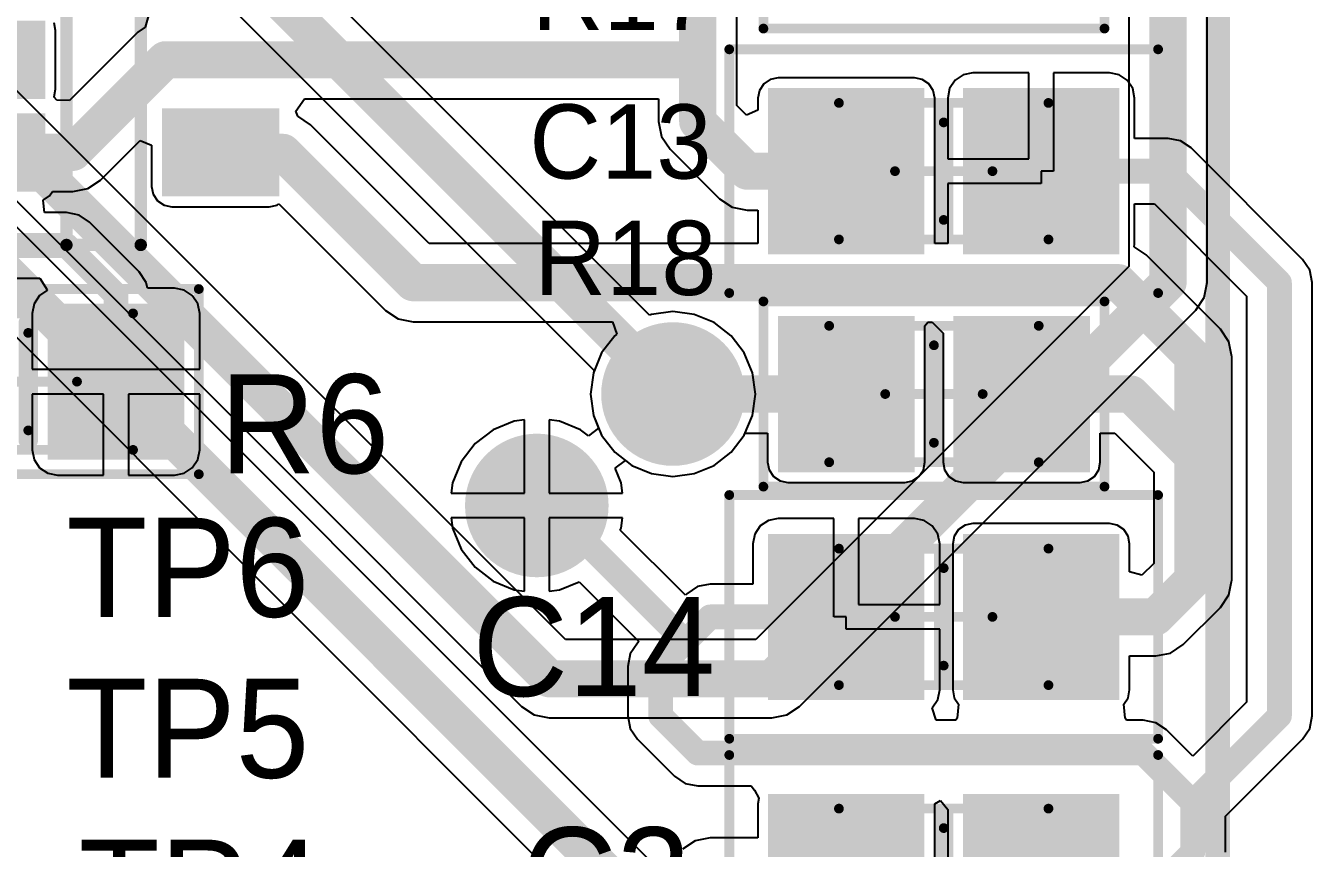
# Model space of a CAD drawing. Header units: millimetres. Extents: x 0.11 to 2.34, y 0.1 to 2.58.
# Drawn here: x 1.369 to 1.888, y 0.947 to 1.279 of the extents above; entities that cross this region are included whole.
import ezdxf

# ---------------------------------------------------------------- set-up
doc = ezdxf.new("R2010")
doc.units = ezdxf.units.MM
doc.header["$MEASUREMENT"] = 0
for name, color, linetype in [('BottomLayer', 5, 'Continuous'), ('BottomSolder', 6, 'Continuous'), ('Mechanical13', 56, 'Continuous'), ('Mechanical15', 56, 'Continuous'), ('MultiLayer', 9, 'Continuous'), ('TopLayer', 1, 'Continuous'), ('TopOverlay', 2, 'Continuous'), ('TopPaste', 8, 'Continuous'), ('TopSolder', 216, 'Continuous'), ('ViaHoleLayer', 16, 'Continuous')]:
    doc.layers.add(name, color=color, linetype=linetype)

# ---------------------------------------------------------------- blocks, each defined once
blk = doc.blocks.new('MIC7221YM5_7')
at = {"layer": 'TopLayer'}
for points in [[(-0.02559, 0.02756), (-0.02559, 0.06693), (-0.04921, 0.02756), (-0.04921, 0.06693)], [(0.01181, 0.02756), (0.01181, 0.06693), (-0.01181, 0.02756), (-0.01181, 0.06693)], [(0.04921, 0.02756), (0.04921, 0.06693), (0.02559, 0.02756), (0.02559, 0.06693)], [(-0.02362, -0.06693), (-0.02362, -0.02756), (-0.05118, -0.06693), (-0.05118, -0.02756)], [(0.05118, -0.06693), (0.05118, -0.02756), (0.02362, -0.06693), (0.02362, -0.02756)]]:
    blk.add_solid(points, dxfattribs=at)
at = {"layer": 'TopOverlay'}
for points, const_width in [([(0.0748, 0.05118, 1), (0.06693, 0.05118, 1)], 0.01), ([(0.06443, 0.05118, 1), (0.06943, 0.05118, 1)], 0.005), ([(0.0723, 0.05118, 1), (0.0773, 0.05118, 1)], 0.005), ([(-0.07605, 0.015, 1), (-0.07355, 0.015, 1)], 0.0025), ([(-0.07605, 0.015, 1), (-0.07355, 0.015, 1)], 0.0025), ([(0.07355, 0.015, 1), (0.07605, 0.015, 1)], 0.0025), ([(0.07355, 0.015, 1), (0.07605, 0.015, 1)], 0.0025), ([(-0.07605, -0.015, 1), (-0.07355, -0.015, 1)], 0.0025), ([(-0.07605, -0.015, 1), (-0.07355, -0.015, 1)], 0.0025), ([(0.07355, -0.015, 1), (0.07605, -0.015, 1)], 0.0025), ([(0.07355, -0.015, 1), (0.07605, -0.015, 1)], 0.0025)]:
    blk.add_lwpolyline(points, format="xyb", close=True, dxfattribs=dict(at, const_width=const_width))
at = {"layer": 'TopOverlay', "const_width": 0.005}
for points in [[(-0.0748, 0.015), (-0.0748, -0.015)], [(-0.0748, 0.015), (0.0748, 0.015)], [(0.0748, 0.015), (0.0748, -0.015)], [(-0.0748, -0.015), (0.0748, -0.015)]]:
    blk.add_lwpolyline(points, dxfattribs=at)
at = {"layer": 'TopPaste'}
for points in [[(-0.02559, 0.02756), (-0.02559, 0.06693), (-0.04921, 0.02756), (-0.04921, 0.06693)], [(0.01181, 0.02756), (0.01181, 0.06693), (-0.01181, 0.02756), (-0.01181, 0.06693)], [(0.04921, 0.02756), (0.04921, 0.06693), (0.02559, 0.02756), (0.02559, 0.06693)], [(-0.02362, -0.06693), (-0.02362, -0.02756), (-0.05118, -0.06693), (-0.05118, -0.02756)], [(0.05118, -0.06693), (0.05118, -0.02756), (0.02362, -0.06693), (0.02362, -0.02756)]]:
    blk.add_solid(points, dxfattribs=at)
at = {"layer": 'TopSolder'}
for points in [[(-0.02159, 0.02356), (-0.02159, 0.07093), (-0.05321, 0.02356), (-0.05321, 0.07093)], [(0.01581, 0.02356), (0.01581, 0.07093), (-0.01581, 0.02356), (-0.01581, 0.07093)], [(0.05321, 0.02356), (0.05321, 0.07093), (0.02159, 0.02356), (0.02159, 0.07093)], [(-0.01962, -0.07093), (-0.01962, -0.02356), (-0.05518, -0.07093), (-0.05518, -0.02356)], [(0.05518, -0.07093), (0.05518, -0.02356), (0.01962, -0.07093), (0.01962, -0.02356)]]:
    blk.add_solid(points, dxfattribs=at)
blk = doc.blocks.new('6_0805_N_16')
at = {"layer": 'Mechanical13', "const_width": 0.00394}
for points in [[(0.04232, 0.02756), (-0.04232, 0.02756)], [(-0.04232, 0.02756), (-0.04232, -0.02756)], [(0.04232, 0.02756), (0.04232, -0.02756)], [(0.04232, -0.02756), (-0.04232, -0.02756)]]:
    blk.add_lwpolyline(points, dxfattribs=at)
at = {"layer": 'Mechanical13', "const_width": 0.00197}
for points in [[(-0.04331, 0.02756, 1), (-0.04134, 0.02756, 1)], [(-0.04331, 0.02756, 1), (-0.04134, 0.02756, 1)], [(0.04134, 0.02756, 1), (0.04331, 0.02756, 1)], [(0.04134, 0.02756, 1), (0.04331, 0.02756, 1)], [(-0.04331, -0.02756, 1), (-0.04134, -0.02756, 1)], [(-0.04331, -0.02756, 1), (-0.04134, -0.02756, 1)], [(0.04134, -0.02756, 1), (0.04331, -0.02756, 1)], [(0.04134, -0.02756, 1), (0.04331, -0.02756, 1)]]:
    blk.add_lwpolyline(points, format="xyb", close=True, dxfattribs=at)
at = {"layer": 'Mechanical15', "const_width": 0.00394}
for points in [[(0.0689, 0.0374), (-0.0689, 0.0374)], [(-0.0689, 0.0374), (-0.0689, -0.0374)], [(0.0689, 0.0374), (0.0689, -0.0374)], [(0, 0.01969), (0, -0.01969)], [(0.01969, 0), (-0.01969, 0)], [(0.0689, -0.0374), (-0.0689, -0.0374)]]:
    blk.add_lwpolyline(points, dxfattribs=at)
at = {"layer": 'Mechanical15', "const_width": 0.00197}
for points in [[(-0.06988, 0.0374, 1), (-0.06791, 0.0374, 1)], [(-0.06988, 0.0374, 1), (-0.06791, 0.0374, 1)], [(0.06791, 0.0374, 1), (0.06988, 0.0374, 1)], [(0.06791, 0.0374, 1), (0.06988, 0.0374, 1)], [(-0.00098, 0.01969, 1), (0.00098, 0.01969, 1)], [(-0.02067, 0, 1), (-0.0187, 0, 1)], [(0.0187, 0, 1), (0.02067, 0, 1)], [(-0.00098, -0.01969, 1), (0.00098, -0.01969, 1)], [(-0.06988, -0.0374, 1), (-0.06791, -0.0374, 1)], [(-0.06988, -0.0374, 1), (-0.06791, -0.0374, 1)], [(0.06791, -0.0374, 1), (0.06988, -0.0374, 1)], [(0.06791, -0.0374, 1), (0.06988, -0.0374, 1)]]:
    blk.add_lwpolyline(points, format="xyb", close=True, dxfattribs=at)
at = {"layer": 'TopLayer'}
for points in [[(-0.01181, -0.02756), (-0.01181, 0.02756), (-0.05906, -0.02756), (-0.05906, 0.02756)], [(0.05906, -0.02756), (0.05906, 0.02756), (0.01181, -0.02756), (0.01181, 0.02756)]]:
    blk.add_solid(points, dxfattribs=at)
at = {"layer": 'TopOverlay', "const_width": 0.00787}
blk.add_lwpolyline([(0, 0.02362), (0, -0.02362)], dxfattribs=at)
at = {"layer": 'TopOverlay', "const_width": 0.00394}
for points in [[(-0.00197, 0.02362, 1), (0.00197, 0.02362, 1)], [(-0.00197, -0.02362, 1), (0.00197, -0.02362, 1)]]:
    blk.add_lwpolyline(points, format="xyb", close=True, dxfattribs=at)
at = {"layer": 'TopPaste'}
for points in [[(-0.01181, -0.02756), (-0.01181, 0.02756), (-0.05906, -0.02756), (-0.05906, 0.02756)], [(0.05906, -0.02756), (0.05906, 0.02756), (0.01181, -0.02756), (0.01181, 0.02756)]]:
    blk.add_solid(points, dxfattribs=at)
at = {"layer": 'TopSolder'}
for points in [[(-0.00781, -0.03156), (-0.00781, 0.03156), (-0.06305, -0.03156), (-0.06305, 0.03156)], [(0.06306, -0.03156), (0.06306, 0.03156), (0.00781, -0.03156), (0.00781, 0.03156)]]:
    blk.add_solid(points, dxfattribs=at)
blk = doc.blocks.new('SCMR22H155PSBB0_17')
at = {"layer": 'TopOverlay', "const_width": 0.01}
blk.add_lwpolyline([(0.6, -0.215), (-0.16, -0.215)], dxfattribs=at)
blk = doc.blocks.new('6_0805_M_21')
at = {"layer": 'Mechanical13', "const_width": 0.00394}
for points in [[(-0.04232, 0.02756), (-0.04232, -0.02756)], [(0.04232, 0.02756), (-0.04232, 0.02756)], [(0.04232, 0.02756), (0.04232, -0.02756)], [(0.04232, -0.02756), (-0.04232, -0.02756)]]:
    blk.add_lwpolyline(points, dxfattribs=at)
at = {"layer": 'Mechanical13', "const_width": 0.00197}
for points in [[(-0.04331, 0.02756, 1), (-0.04134, 0.02756, 1)], [(-0.04331, 0.02756, 1), (-0.04134, 0.02756, 1)], [(0.04134, 0.02756, 1), (0.04331, 0.02756, 1)], [(0.04134, 0.02756, 1), (0.04331, 0.02756, 1)], [(-0.04331, -0.02756, 1), (-0.04134, -0.02756, 1)], [(-0.04331, -0.02756, 1), (-0.04134, -0.02756, 1)], [(0.04134, -0.02756, 1), (0.04331, -0.02756, 1)], [(0.04134, -0.02756, 1), (0.04331, -0.02756, 1)]]:
    blk.add_lwpolyline(points, format="xyb", close=True, dxfattribs=at)
at = {"layer": 'Mechanical15', "const_width": 0.00394}
for points in [[(-0.08661, 0.04921), (-0.08661, -0.04921)], [(0.08661, 0.04921), (-0.08661, 0.04921)], [(0.08661, 0.04921), (0.08661, -0.04921)], [(0, 0.01969), (0, -0.01969)], [(0.01969, 0), (-0.01969, 0)], [(0.08661, -0.04921), (-0.08661, -0.04921)]]:
    blk.add_lwpolyline(points, dxfattribs=at)
at = {"layer": 'Mechanical15', "const_width": 0.00197}
for points in [[(-0.0876, 0.04921, 1), (-0.08563, 0.04921, 1)], [(-0.0876, 0.04921, 1), (-0.08563, 0.04921, 1)], [(0.08563, 0.04921, 1), (0.0876, 0.04921, 1)], [(0.08563, 0.04921, 1), (0.0876, 0.04921, 1)], [(-0.00098, 0.01969, 1), (0.00098, 0.01969, 1)], [(-0.02067, 0, 1), (-0.0187, 0, 1)], [(0.0187, 0, 1), (0.02067, 0, 1)], [(-0.00098, -0.01969, 1), (0.00098, -0.01969, 1)], [(-0.0876, -0.04921, 1), (-0.08563, -0.04921, 1)], [(-0.0876, -0.04921, 1), (-0.08563, -0.04921, 1)], [(0.08563, -0.04921, 1), (0.0876, -0.04921, 1)], [(0.08563, -0.04921, 1), (0.0876, -0.04921, 1)]]:
    blk.add_lwpolyline(points, format="xyb", close=True, dxfattribs=at)
at = {"layer": 'TopLayer'}
for points in [[(-0.01181, -0.02953), (-0.01181, 0.02953), (-0.06693, -0.02953), (-0.06693, 0.02953)], [(0.06693, -0.02953), (0.06693, 0.02953), (0.01181, -0.02953), (0.01181, 0.02953)]]:
    blk.add_solid(points, dxfattribs=at)
at = {"layer": 'TopOverlay', "const_width": 0.00787}
blk.add_lwpolyline([(0, 0.02559), (0, -0.02559)], dxfattribs=at)
at = {"layer": 'TopOverlay', "const_width": 0.00394}
for points in [[(-0.00197, 0.02559, 1), (0.00197, 0.02559, 1)], [(-0.00197, -0.02559, 1), (0.00197, -0.02559, 1)]]:
    blk.add_lwpolyline(points, format="xyb", close=True, dxfattribs=at)
at = {"layer": 'TopPaste'}
for points in [[(-0.01181, -0.02953), (-0.01181, 0.02953), (-0.06693, -0.02953), (-0.06693, 0.02953)], [(0.06693, -0.02953), (0.06693, 0.02953), (0.01181, -0.02953), (0.01181, 0.02953)]]:
    blk.add_solid(points, dxfattribs=at)
at = {"layer": 'TopSolder'}
for points in [[(-0.00781, -0.03353), (-0.00781, 0.03353), (-0.07093, -0.03353), (-0.07093, 0.03353)], [(0.07093, -0.03353), (0.07093, 0.03353), (0.00781, -0.03353), (0.00781, 0.03353)]]:
    blk.add_solid(points, dxfattribs=at)
blk = doc.blocks.new('6_0805_M_22')
at = {"layer": 'Mechanical13', "const_width": 0.00394}
for points in [[(-0.04232, -0.02756), (-0.04232, 0.02756)], [(-0.04232, 0.02756), (0.04232, 0.02756)], [(0.04232, -0.02756), (0.04232, 0.02756)], [(-0.04232, -0.02756), (0.04232, -0.02756)]]:
    blk.add_lwpolyline(points, dxfattribs=at)
at = {"layer": 'Mechanical13', "const_width": 0.00197}
for points in [[(-0.04331, 0.02756, 1), (-0.04134, 0.02756, 1)], [(-0.04331, 0.02756, 1), (-0.04134, 0.02756, 1)], [(0.04134, 0.02756, 1), (0.04331, 0.02756, 1)], [(0.04134, 0.02756, 1), (0.04331, 0.02756, 1)], [(-0.04331, -0.02756, 1), (-0.04134, -0.02756, 1)], [(-0.04331, -0.02756, 1), (-0.04134, -0.02756, 1)], [(0.04134, -0.02756, 1), (0.04331, -0.02756, 1)], [(0.04134, -0.02756, 1), (0.04331, -0.02756, 1)]]:
    blk.add_lwpolyline(points, format="xyb", close=True, dxfattribs=at)
at = {"layer": 'Mechanical15', "const_width": 0.00394}
for points in [[(-0.08661, -0.04921), (-0.08661, 0.04921)], [(-0.08661, 0.04921), (0.08661, 0.04921)], [(0.08661, -0.04921), (0.08661, 0.04921)], [(0, -0.01969), (0, 0.01969)], [(-0.01969, 0), (0.01969, 0)], [(-0.08661, -0.04921), (0.08661, -0.04921)]]:
    blk.add_lwpolyline(points, dxfattribs=at)
at = {"layer": 'Mechanical15', "const_width": 0.00197}
for points in [[(-0.0876, 0.04921, 1), (-0.08563, 0.04921, 1)], [(-0.0876, 0.04921, 1), (-0.08563, 0.04921, 1)], [(0.08563, 0.04921, 1), (0.0876, 0.04921, 1)], [(0.08563, 0.04921, 1), (0.0876, 0.04921, 1)], [(-0.00098, 0.01969, 1), (0.00098, 0.01969, 1)], [(-0.02067, 0, 1), (-0.0187, 0, 1)], [(0.0187, 0, 1), (0.02067, 0, 1)], [(-0.00098, -0.01969, 1), (0.00098, -0.01969, 1)], [(-0.0876, -0.04921, 1), (-0.08563, -0.04921, 1)], [(-0.0876, -0.04921, 1), (-0.08563, -0.04921, 1)], [(0.08563, -0.04921, 1), (0.0876, -0.04921, 1)], [(0.08563, -0.04921, 1), (0.0876, -0.04921, 1)]]:
    blk.add_lwpolyline(points, format="xyb", close=True, dxfattribs=at)
at = {"layer": 'TopLayer'}
for points in [[(-0.01181, -0.02953), (-0.01181, 0.02953), (-0.06693, -0.02953), (-0.06693, 0.02953)], [(0.06693, -0.02953), (0.06693, 0.02953), (0.01181, -0.02953), (0.01181, 0.02953)]]:
    blk.add_solid(points, dxfattribs=at)
at = {"layer": 'TopOverlay', "const_width": 0.00787}
blk.add_lwpolyline([(0, -0.02559), (0, 0.02559)], dxfattribs=at)
at = {"layer": 'TopOverlay', "const_width": 0.00394}
for points in [[(-0.00197, 0.02559, 1), (0.00197, 0.02559, 1)], [(-0.00197, -0.02559, 1), (0.00197, -0.02559, 1)]]:
    blk.add_lwpolyline(points, format="xyb", close=True, dxfattribs=at)
at = {"layer": 'TopPaste'}
for points in [[(-0.01181, -0.02953), (-0.01181, 0.02953), (-0.06693, -0.02953), (-0.06693, 0.02953)], [(0.06693, -0.02953), (0.06693, 0.02953), (0.01181, -0.02953), (0.01181, 0.02953)]]:
    blk.add_solid(points, dxfattribs=at)
at = {"layer": 'TopSolder'}
for points in [[(-0.00781, -0.03353), (-0.00781, 0.03353), (-0.07093, -0.03353), (-0.07093, 0.03353)], [(0.07093, -0.03353), (0.07093, 0.03353), (0.00781, -0.03353), (0.00781, 0.03353)]]:
    blk.add_solid(points, dxfattribs=at)
blk = doc.blocks.new('6_0805_N_34')
at = {"layer": 'Mechanical13', "const_width": 0.00394}
for points in [[(-0.04232, 0.02756), (-0.04232, -0.02756)], [(0.04232, 0.02756), (-0.04232, 0.02756)], [(0.04232, 0.02756), (0.04232, -0.02756)], [(0.04232, -0.02756), (-0.04232, -0.02756)]]:
    blk.add_lwpolyline(points, dxfattribs=at)
at = {"layer": 'Mechanical13', "const_width": 0.00197}
for points in [[(-0.04331, 0.02756, 1), (-0.04134, 0.02756, 1)], [(-0.04331, 0.02756, 1), (-0.04134, 0.02756, 1)], [(0.04134, 0.02756, 1), (0.04331, 0.02756, 1)], [(0.04134, 0.02756, 1), (0.04331, 0.02756, 1)], [(-0.04331, -0.02756, 1), (-0.04134, -0.02756, 1)], [(-0.04331, -0.02756, 1), (-0.04134, -0.02756, 1)], [(0.04134, -0.02756, 1), (0.04331, -0.02756, 1)], [(0.04134, -0.02756, 1), (0.04331, -0.02756, 1)]]:
    blk.add_lwpolyline(points, format="xyb", close=True, dxfattribs=at)
at = {"layer": 'Mechanical15', "const_width": 0.00394}
for points in [[(-0.0689, 0.0374), (-0.0689, -0.0374)], [(0.0689, 0.0374), (-0.0689, 0.0374)], [(0.0689, 0.0374), (0.0689, -0.0374)], [(0, 0.01969), (0, -0.01969)], [(0.01969, 0), (-0.01969, 0)], [(0.0689, -0.0374), (-0.0689, -0.0374)]]:
    blk.add_lwpolyline(points, dxfattribs=at)
at = {"layer": 'Mechanical15', "const_width": 0.00197}
for points in [[(-0.06988, 0.0374, 1), (-0.06791, 0.0374, 1)], [(-0.06988, 0.0374, 1), (-0.06791, 0.0374, 1)], [(0.06791, 0.0374, 1), (0.06988, 0.0374, 1)], [(0.06791, 0.0374, 1), (0.06988, 0.0374, 1)], [(-0.00098, 0.01969, 1), (0.00098, 0.01969, 1)], [(-0.02067, 0, 1), (-0.0187, 0, 1)], [(0.0187, 0, 1), (0.02067, 0, 1)], [(-0.00098, -0.01969, 1), (0.00098, -0.01969, 1)], [(-0.06988, -0.0374, 1), (-0.06791, -0.0374, 1)], [(-0.06988, -0.0374, 1), (-0.06791, -0.0374, 1)], [(0.06791, -0.0374, 1), (0.06988, -0.0374, 1)], [(0.06791, -0.0374, 1), (0.06988, -0.0374, 1)]]:
    blk.add_lwpolyline(points, format="xyb", close=True, dxfattribs=at)
at = {"layer": 'TopLayer'}
for points in [[(-0.01181, -0.02756), (-0.01181, 0.02756), (-0.05906, -0.02756), (-0.05906, 0.02756)], [(0.05906, -0.02756), (0.05906, 0.02756), (0.01181, -0.02756), (0.01181, 0.02756)]]:
    blk.add_solid(points, dxfattribs=at)
at = {"layer": 'TopOverlay', "const_width": 0.00787}
blk.add_lwpolyline([(0, 0.02362), (0, -0.02362)], dxfattribs=at)
at = {"layer": 'TopOverlay', "const_width": 0.00394}
for points in [[(-0.00197, 0.02362, 1), (0.00197, 0.02362, 1)], [(-0.00197, -0.02362, 1), (0.00197, -0.02362, 1)]]:
    blk.add_lwpolyline(points, format="xyb", close=True, dxfattribs=at)
at = {"layer": 'TopPaste'}
for points in [[(-0.01181, -0.02756), (-0.01181, 0.02756), (-0.05906, -0.02756), (-0.05906, 0.02756)], [(0.05906, -0.02756), (0.05906, 0.02756), (0.01181, -0.02756), (0.01181, 0.02756)]]:
    blk.add_solid(points, dxfattribs=at)
at = {"layer": 'TopSolder'}
for points in [[(-0.00781, -0.03156), (-0.00781, 0.03156), (-0.06305, -0.03156), (-0.06305, 0.03156)], [(0.06306, -0.03156), (0.06306, 0.03156), (0.00781, -0.03156), (0.00781, 0.03156)]]:
    blk.add_solid(points, dxfattribs=at)
blk = doc.blocks.new('6_0805_N_35')
at = {"layer": 'Mechanical13', "const_width": 0.00394}
for points in [[(-0.04232, -0.02756), (-0.04232, 0.02756)], [(-0.04232, 0.02756), (0.04232, 0.02756)], [(0.04232, -0.02756), (0.04232, 0.02756)], [(-0.04232, -0.02756), (0.04232, -0.02756)]]:
    blk.add_lwpolyline(points, dxfattribs=at)
at = {"layer": 'Mechanical13', "const_width": 0.00197}
for points in [[(-0.04331, 0.02756, 1), (-0.04134, 0.02756, 1)], [(-0.04331, 0.02756, 1), (-0.04134, 0.02756, 1)], [(0.04134, 0.02756, 1), (0.04331, 0.02756, 1)], [(0.04134, 0.02756, 1), (0.04331, 0.02756, 1)], [(-0.04331, -0.02756, 1), (-0.04134, -0.02756, 1)], [(-0.04331, -0.02756, 1), (-0.04134, -0.02756, 1)], [(0.04134, -0.02756, 1), (0.04331, -0.02756, 1)], [(0.04134, -0.02756, 1), (0.04331, -0.02756, 1)]]:
    blk.add_lwpolyline(points, format="xyb", close=True, dxfattribs=at)
at = {"layer": 'Mechanical15', "const_width": 0.00394}
for points in [[(-0.0689, -0.0374), (-0.0689, 0.0374)], [(-0.0689, 0.0374), (0.0689, 0.0374)], [(0.0689, -0.0374), (0.0689, 0.0374)], [(0, -0.01969), (0, 0.01969)], [(-0.01969, 0), (0.01969, 0)], [(-0.0689, -0.0374), (0.0689, -0.0374)]]:
    blk.add_lwpolyline(points, dxfattribs=at)
at = {"layer": 'Mechanical15', "const_width": 0.00197}
for points in [[(-0.06988, 0.0374, 1), (-0.06791, 0.0374, 1)], [(-0.06988, 0.0374, 1), (-0.06791, 0.0374, 1)], [(0.06791, 0.0374, 1), (0.06988, 0.0374, 1)], [(0.06791, 0.0374, 1), (0.06988, 0.0374, 1)], [(-0.00098, 0.01969, 1), (0.00098, 0.01969, 1)], [(-0.02067, 0, 1), (-0.0187, 0, 1)], [(0.0187, 0, 1), (0.02067, 0, 1)], [(-0.00098, -0.01969, 1), (0.00098, -0.01969, 1)], [(-0.06988, -0.0374, 1), (-0.06791, -0.0374, 1)], [(-0.06988, -0.0374, 1), (-0.06791, -0.0374, 1)], [(0.06791, -0.0374, 1), (0.06988, -0.0374, 1)], [(0.06791, -0.0374, 1), (0.06988, -0.0374, 1)]]:
    blk.add_lwpolyline(points, format="xyb", close=True, dxfattribs=at)
at = {"layer": 'TopLayer'}
for points in [[(-0.01181, -0.02756), (-0.01181, 0.02756), (-0.05906, -0.02756), (-0.05906, 0.02756)], [(0.05906, -0.02756), (0.05906, 0.02756), (0.01181, -0.02756), (0.01181, 0.02756)]]:
    blk.add_solid(points, dxfattribs=at)
at = {"layer": 'TopOverlay', "const_width": 0.00787}
blk.add_lwpolyline([(0, -0.02362), (0, 0.02362)], dxfattribs=at)
at = {"layer": 'TopOverlay', "const_width": 0.00394}
for points in [[(-0.00197, 0.02362, 1), (0.00197, 0.02362, 1)], [(-0.00197, -0.02362, 1), (0.00197, -0.02362, 1)]]:
    blk.add_lwpolyline(points, format="xyb", close=True, dxfattribs=at)
at = {"layer": 'TopPaste'}
for points in [[(-0.01181, -0.02756), (-0.01181, 0.02756), (-0.05906, -0.02756), (-0.05906, 0.02756)], [(0.05906, -0.02756), (0.05906, 0.02756), (0.01181, -0.02756), (0.01181, 0.02756)]]:
    blk.add_solid(points, dxfattribs=at)
at = {"layer": 'TopSolder'}
for points in [[(-0.00781, -0.03156), (-0.00781, 0.03156), (-0.06305, -0.03156), (-0.06305, 0.03156)], [(0.06306, -0.03156), (0.06306, 0.03156), (0.00781, -0.03156), (0.00781, 0.03156)]]:
    blk.add_solid(points, dxfattribs=at)
blk = doc.blocks.new('6_0805_M_38')
at = {"layer": 'Mechanical13', "const_width": 0.00394}
for points in [[(-0.04232, 0.02756), (-0.04232, -0.02756)], [(0.04232, 0.02756), (-0.04232, 0.02756)], [(0.04232, 0.02756), (0.04232, -0.02756)], [(0.04232, -0.02756), (-0.04232, -0.02756)]]:
    blk.add_lwpolyline(points, dxfattribs=at)
at = {"layer": 'Mechanical13', "const_width": 0.00197}
for points in [[(-0.04331, 0.02756, 1), (-0.04134, 0.02756, 1)], [(-0.04331, 0.02756, 1), (-0.04134, 0.02756, 1)], [(0.04134, 0.02756, 1), (0.04331, 0.02756, 1)], [(0.04134, 0.02756, 1), (0.04331, 0.02756, 1)], [(-0.04331, -0.02756, 1), (-0.04134, -0.02756, 1)], [(-0.04331, -0.02756, 1), (-0.04134, -0.02756, 1)], [(0.04134, -0.02756, 1), (0.04331, -0.02756, 1)], [(0.04134, -0.02756, 1), (0.04331, -0.02756, 1)]]:
    blk.add_lwpolyline(points, format="xyb", close=True, dxfattribs=at)
at = {"layer": 'Mechanical15', "const_width": 0.00394}
for points in [[(-0.08661, 0.04921), (-0.08661, -0.04921)], [(0.08661, 0.04921), (-0.08661, 0.04921)], [(0.08661, 0.04921), (0.08661, -0.04921)], [(0, 0.01969), (0, -0.01969)], [(0.01969, 0), (-0.01969, 0)], [(0.08661, -0.04921), (-0.08661, -0.04921)]]:
    blk.add_lwpolyline(points, dxfattribs=at)
at = {"layer": 'Mechanical15', "const_width": 0.00197}
for points in [[(-0.0876, 0.04921, 1), (-0.08563, 0.04921, 1)], [(-0.0876, 0.04921, 1), (-0.08563, 0.04921, 1)], [(0.08563, 0.04921, 1), (0.0876, 0.04921, 1)], [(0.08563, 0.04921, 1), (0.0876, 0.04921, 1)], [(-0.00098, 0.01969, 1), (0.00098, 0.01969, 1)], [(-0.02067, 0, 1), (-0.0187, 0, 1)], [(0.0187, 0, 1), (0.02067, 0, 1)], [(-0.00098, -0.01969, 1), (0.00098, -0.01969, 1)], [(-0.0876, -0.04921, 1), (-0.08563, -0.04921, 1)], [(-0.0876, -0.04921, 1), (-0.08563, -0.04921, 1)], [(0.08563, -0.04921, 1), (0.0876, -0.04921, 1)], [(0.08563, -0.04921, 1), (0.0876, -0.04921, 1)]]:
    blk.add_lwpolyline(points, format="xyb", close=True, dxfattribs=at)
at = {"layer": 'TopLayer'}
for points in [[(-0.01181, -0.02953), (-0.01181, 0.02953), (-0.06693, -0.02953), (-0.06693, 0.02953)], [(0.06693, -0.02953), (0.06693, 0.02953), (0.01181, -0.02953), (0.01181, 0.02953)]]:
    blk.add_solid(points, dxfattribs=at)
at = {"layer": 'TopOverlay', "const_width": 0.00787}
blk.add_lwpolyline([(0, 0.02559), (0, -0.02559)], dxfattribs=at)
at = {"layer": 'TopOverlay', "const_width": 0.00394}
for points in [[(-0.00197, 0.02559, 1), (0.00197, 0.02559, 1)], [(-0.00197, -0.02559, 1), (0.00197, -0.02559, 1)]]:
    blk.add_lwpolyline(points, format="xyb", close=True, dxfattribs=at)
at = {"layer": 'TopPaste'}
for points in [[(-0.01181, -0.02953), (-0.01181, 0.02953), (-0.06693, -0.02953), (-0.06693, 0.02953)], [(0.06693, -0.02953), (0.06693, 0.02953), (0.01181, -0.02953), (0.01181, 0.02953)]]:
    blk.add_solid(points, dxfattribs=at)
at = {"layer": 'TopSolder'}
for points in [[(-0.00781, -0.03353), (-0.00781, 0.03353), (-0.07093, -0.03353), (-0.07093, 0.03353)], [(0.07093, -0.03353), (0.07093, 0.03353), (0.00781, -0.03353), (0.00781, 0.03353)]]:
    blk.add_solid(points, dxfattribs=at)

msp = doc.modelspace()

# ---------------------------------------------------------------- linework, layer by layer
at = {"layer": 'BottomLayer'}
for p, q in [((1.8142, 1.62083), (1.8142, 1.18155)), ((1.8458, 1.175), (1.8458, 1.62083)), ((1.73617, 0.82617), (1.19617, 1.36617)), ((1.17845, 1.3392), (1.7092, 0.80845)), ((1.62055, 1.1618), (1.4508, 1.33155)), ((1.58655, 1.0308), (1.3058, 1.31155)), ((1.42383, 1.31383), (1.5982, 1.13945)), ((1.27883, 1.29383), (1.56883, 1.00383)), ((1.8142, 1.18155), (1.66345, 1.0308)), ((1.8446, 1.16895), (1.8458, 1.175)), ((1.84117, 1.16383), (1.8446, 1.16895)), ((1.62139, 1.16215), (1.62055, 1.1618)), ((1.63, 1.16328), (1.62139, 1.16215)), ((1.63861, 1.16215), (1.63, 1.16328)), ((1.64664, 1.15883), (1.63861, 1.16215)), ((1.68117, 1.00383), (1.84117, 1.16383)), ((1.65354, 1.15354), (1.64664, 1.15883)), ((1.65883, 1.14664), (1.65354, 1.15354)), ((1.66215, 1.13861), (1.65883, 1.14664)), ((1.59785, 1.13861), (1.59672, 1.13)), ((1.5982, 1.13945), (1.59785, 1.13861)), ((1.66328, 1.13), (1.66215, 1.13861)), ((1.59672, 1.13), (1.59785, 1.12139)), ((1.66215, 1.12139), (1.66328, 1.13)), ((1.59785, 1.12139), (1.60117, 1.11336)), ((1.65883, 1.11336), (1.66215, 1.12139)), ((1.60117, 1.11336), (1.60646, 1.10646)), ((1.65354, 1.10646), (1.65883, 1.11336)), ((1.60646, 1.10646), (1.61336, 1.10117)), ((1.64664, 1.10117), (1.65354, 1.10646)), ((1.61336, 1.10117), (1.62139, 1.09785)), ((1.62139, 1.09785), (1.63, 1.09672)), ((1.63, 1.09672), (1.63861, 1.09785)), ((1.63861, 1.09785), (1.64664, 1.10117)), ((1.66345, 1.0308), (1.58655, 1.0308)), ((1.56883, 1.00383), (1.57395, 1.0004)), ((1.67605, 1.0004), (1.68117, 1.00383)), ((1.57395, 1.0004), (1.58, 0.9992)), ((1.58, 0.9992), (1.67, 0.9992)), ((1.67, 0.9992), (1.67605, 1.0004))]:
    msp.add_line(p, q, dxfattribs=at)
at = {"layer": 'BottomLayer', "const_width": 0.015}
for points in [[(1.83, 1.175), (1.83, 1.65)], [(1.185, 1.355), (1.725, 0.815)], [(1.435, 1.325), (1.63, 1.13)], [(1.29, 1.305), (1.58, 1.015)], [(1.67, 1.015), (1.83, 1.175)], [(1.58, 1.015), (1.67, 1.015)]]:
    msp.add_lwpolyline(points, dxfattribs=at)
at = {"layer": 'BottomLayer'}
for points, const_width in [([(1.82625, 1.175, 1), (1.83375, 1.175, 1)], 0.0075), ([(1.82625, 1.175, 1), (1.83375, 1.175, 1)], 0.0075), ([(1.6175, 1.13, 1), (1.6425, 1.13, 1)], 0.025), ([(1.62625, 1.13, 1), (1.63375, 1.13, 1)], 0.0075), ([(1.5625, 1.085, 1), (1.5875, 1.085, 1)], 0.025), ([(1.57625, 1.015, 1), (1.58375, 1.015, 1)], 0.0075), ([(1.57625, 1.015, 1), (1.58375, 1.015, 1)], 0.0075), ([(1.66625, 1.015, 1), (1.67375, 1.015, 1)], 0.0075), ([(1.66625, 1.015, 1), (1.67375, 1.015, 1)], 0.0075)]:
    msp.add_lwpolyline(points, format="xyb", close=True, dxfattribs=dict(at, const_width=const_width))
at = {"layer": 'BottomSolder', "const_width": 0.029}
for points in [[(1.6155, 1.13, 1), (1.6445, 1.13, 1)], [(1.5605, 1.085, 1), (1.5895, 1.085, 1)]]:
    msp.add_lwpolyline(points, format="xyb", close=True, dxfattribs=at)
at = {"layer": 'MultiLayer', "const_width": 0.025}
for points in [[(1.6175, 1.13, 1), (1.6425, 1.13, 1)], [(1.5625, 1.085, 1), (1.5875, 1.085, 1)]]:
    msp.add_lwpolyline(points, format="xyb", close=True, dxfattribs=at)
at = {"layer": 'TopLayer'}
for p, q in [((1.41836, 1.28378), (1.41685, 1.2782)), ((1.3806, 1.27681), (1.37998, 1.27993)), ((1.6558, 1.24655), (1.6558, 1.28345)), ((1.3806, 1.25319), (1.3806, 1.27681)), ((1.41383, 1.27617), (1.38617, 1.24852)), ((1.41685, 1.2782), (1.41383, 1.27617)), ((1.74728, 1.25895), (1.74397, 1.25674)), ((1.75118, 1.25972), (1.74728, 1.25895)), ((1.77374, 1.25972), (1.75118, 1.25972)), ((1.77374, 1.225), (1.77374, 1.25972)), ((1.8063, 1.25972), (1.78374, 1.25972)), ((1.78374, 1.25972), (1.78374, 1.22)), ((1.8102, 1.25895), (1.8063, 1.25972)), ((1.81351, 1.25674), (1.8102, 1.25895)), ((1.37998, 1.25007), (1.3806, 1.25319)), ((1.66491, 1.25265), (1.66428, 1.24953)), ((1.66667, 1.2553), (1.66491, 1.25265)), ((1.66932, 1.25706), (1.66667, 1.2553)), ((1.67244, 1.25768), (1.66932, 1.25706)), ((1.72756, 1.25768), (1.67244, 1.25768)), ((1.73068, 1.25706), (1.72756, 1.25768)), ((1.73333, 1.2553), (1.73068, 1.25706)), ((1.73509, 1.25265), (1.73333, 1.2553)), ((1.73572, 1.24953), (1.73509, 1.25265)), ((1.74176, 1.25343), (1.74099, 1.24953)), ((1.74397, 1.25674), (1.74176, 1.25343)), ((1.81572, 1.25343), (1.81351, 1.25674)), ((1.8165, 1.24953), (1.81572, 1.25343)), ((1.38003, 1.24994), (1.37998, 1.25007)), ((1.38117, 1.24866), (1.38003, 1.24994)), ((1.38617, 1.24852), (1.38117, 1.24866)), ((1.47771, 1.2442), (1.4812, 1.2492)), ((1.4812, 1.2492), (1.6242, 1.2492)), ((1.6242, 1.2492), (1.6242, 1.24)), ((1.66428, 1.24953), (1.66428, 1.2446)), ((1.73572, 1.19078), (1.73572, 1.24953)), ((1.74099, 1.24953), (1.74099, 1.225)), ((1.8165, 1.23325), (1.8165, 1.24953)), ((1.47845, 1.2422), (1.47771, 1.2442)), ((1.48358, 1.23877), (1.47845, 1.2422)), ((1.65966, 1.24268), (1.6558, 1.24655)), ((1.66428, 1.2446), (1.65966, 1.24268)), ((1.53157, 1.19078), (1.48358, 1.23877)), ((1.6242, 1.24), (1.6254, 1.23395)), ((1.39877, 1.21642), (1.41478, 1.23243)), ((1.41478, 1.23243), (1.4194, 1.23052)), ((1.6254, 1.23395), (1.62883, 1.22883)), ((1.83, 1.23325), (1.8165, 1.23325)), ((1.83507, 1.23225), (1.83, 1.23325)), ((1.83937, 1.22937), (1.83507, 1.23225)), ((1.4194, 1.23052), (1.4194, 1.21382)), ((1.62883, 1.22883), (1.64883, 1.20883)), ((1.88437, 1.18437), (1.83937, 1.22937)), ((1.74099, 1.225), (1.77374, 1.225)), ((1.39365, 1.213), (1.39877, 1.21642)), ((1.78374, 1.22), (1.77874, 1.22)), ((1.77874, 1.22), (1.77874, 1.215)), ((1.37821, 1.21002), (1.37939, 1.21179)), ((1.37939, 1.21179), (1.3876, 1.21179)), ((1.3876, 1.21179), (1.39365, 1.213)), ((1.4194, 1.21382), (1.42002, 1.2107)), ((1.77874, 1.215), (1.74099, 1.215)), ((1.74099, 1.215), (1.74099, 1.19078)), ((1.37556, 1.20825), (1.37821, 1.21002)), ((1.37607, 1.20325), (1.37556, 1.20825)), ((1.42002, 1.2107), (1.42179, 1.20805)), ((1.42179, 1.20805), (1.42444, 1.20628)), ((1.42444, 1.20628), (1.42756, 1.20566)), ((1.46693, 1.20566), (1.47005, 1.20628)), ((1.47005, 1.20628), (1.47084, 1.20681)), ((1.47084, 1.20681), (1.51385, 1.1638)), ((1.64883, 1.20883), (1.65395, 1.2054)), ((1.8165, 1.19047), (1.8165, 1.20675)), ((1.8165, 1.20675), (1.82451, 1.20675)), ((1.82451, 1.20675), (1.86175, 1.16951)), ((1.385, 1.20325), (1.37607, 1.20325)), ((1.39007, 1.20225), (1.385, 1.20325)), ((1.39437, 1.19937), (1.39007, 1.20225)), ((1.42756, 1.20566), (1.46693, 1.20566)), ((1.65395, 1.2054), (1.66, 1.2042)), ((1.66, 1.2042), (1.66428, 1.2042)), ((1.66428, 1.2042), (1.66428, 1.19078)), ((1.41437, 1.17937), (1.39437, 1.19937)), ((1.66428, 1.19078), (1.53157, 1.19078)), ((1.74099, 1.19078), (1.73572, 1.19078)), ((1.81629, 1.18943), (1.8165, 1.19047)), ((1.8212, 1.18615), (1.81629, 1.18943)), ((1.85117, 1.15617), (1.8212, 1.18615)), ((1.88725, 1.18007), (1.88437, 1.18437)), ((1.88825, 1.175), (1.88725, 1.18007)), ((1.28627, 1.17675), (1.37418, 1.17675)), ((1.37418, 1.17675), (1.37717, 1.17211)), ((1.41725, 1.17507), (1.41437, 1.17937)), ((1.41771, 1.17275), (1.41725, 1.17507)), ((1.88825, 1), (1.88825, 1.175)), ((1.37417, 1.16977), (1.37196, 1.16646)), ((1.37713, 1.17175), (1.37417, 1.16977)), ((1.37717, 1.17211), (1.37713, 1.17175)), ((1.42862, 1.17275), (1.41771, 1.17275)), ((1.43252, 1.17198), (1.42862, 1.17275)), ((1.43583, 1.16977), (1.43252, 1.17198)), ((1.43804, 1.16646), (1.43583, 1.16977)), ((1.86175, 1.16951), (1.86175, 1.00549)), ((1.37196, 1.16646), (1.37118, 1.16256)), ((1.43882, 1.16256), (1.43804, 1.16646)), ((1.37118, 1.16256), (1.37118, 1.14)), ((1.43882, 1.14), (1.43882, 1.16256)), ((1.51385, 1.1638), (1.51898, 1.16037)), ((1.51898, 1.16037), (1.52503, 1.15917)), ((1.52503, 1.15917), (1.60559, 1.15917)), ((1.60559, 1.15917), (1.60729, 1.15417)), ((1.73178, 1.15756), (1.73298, 1.15903)), ((1.73298, 1.15903), (1.73469, 1.15903)), ((1.73469, 1.15903), (1.73909, 1.15452)), ((1.60729, 1.15417), (1.60646, 1.15354)), ((1.73178, 1.10244), (1.73178, 1.15756)), ((1.73909, 1.15452), (1.73909, 1.10244)), ((1.8546, 1.15105), (1.85117, 1.15617)), ((1.60646, 1.15354), (1.60117, 1.14664)), ((1.8558, 1.145), (1.8546, 1.15105)), ((1.60117, 1.14664), (1.59785, 1.13861)), ((1.8558, 1.105), (1.8558, 1.145)), ((1.37118, 1.14), (1.405, 1.14)), ((1.405, 1.14), (1.43882, 1.14)), ((1.59785, 1.13861), (1.59672, 1.13)), ((1.4, 1.13), (1.37118, 1.13)), ((1.37118, 1.13), (1.37118, 1.10744)), ((1.4, 1.09725), (1.4, 1.13)), ((1.43882, 1.13), (1.41, 1.13)), ((1.41, 1.13), (1.41, 1.09725)), ((1.43882, 1.10744), (1.43882, 1.13)), ((1.59672, 1.13), (1.59785, 1.12139)), ((1.56586, 1.1191), (1.55735, 1.11557)), ((1.57, 1.11964), (1.56586, 1.1191)), ((1.57, 1.09), (1.57, 1.11964)), ((1.58414, 1.1191), (1.58, 1.11964)), ((1.58, 1.11964), (1.58, 1.09)), ((1.59265, 1.11557), (1.58414, 1.1191)), ((1.59785, 1.12139), (1.59997, 1.11626)), ((1.55735, 1.11557), (1.55004, 1.10996)), ((1.59587, 1.1131), (1.59265, 1.11557)), ((1.59997, 1.11626), (1.59587, 1.1131)), ((1.65354, 1.10646), (1.65883, 1.11336)), ((1.65883, 1.11336), (1.65917, 1.1142)), ((1.65917, 1.1142), (1.66822, 1.1142)), ((1.66822, 1.1142), (1.66822, 1.10244)), ((1.80264, 1.10244), (1.80264, 1.1142)), ((1.80264, 1.1142), (1.80845, 1.1142)), ((1.80845, 1.1142), (1.8242, 1.09845)), ((1.37118, 1.10744), (1.37196, 1.10354)), ((1.43804, 1.10354), (1.43882, 1.10744)), ((1.55004, 1.10996), (1.54443, 1.10265)), ((1.37196, 1.10354), (1.37417, 1.10023)), ((1.43583, 1.10023), (1.43804, 1.10354)), ((1.54443, 1.10265), (1.5409, 1.09414)), ((1.60667, 1.1), (1.61078, 1.10316)), ((1.61078, 1.10316), (1.61336, 1.10117)), ((1.64664, 1.10117), (1.65354, 1.10646)), ((1.66822, 1.10244), (1.66884, 1.09932)), ((1.73116, 1.09932), (1.73178, 1.10244)), ((1.73909, 1.10244), (1.73971, 1.09932)), ((1.80202, 1.09932), (1.80264, 1.10244)), ((1.8558, 1.055), (1.8558, 1.105)), ((1.37417, 1.10023), (1.37748, 1.09802)), ((1.37748, 1.09802), (1.38138, 1.09725)), ((1.38138, 1.09725), (1.4, 1.09725)), ((1.41, 1.09725), (1.42862, 1.09725)), ((1.42862, 1.09725), (1.43252, 1.09802)), ((1.43252, 1.09802), (1.43583, 1.10023)), ((1.6091, 1.09414), (1.60667, 1.1)), ((1.61336, 1.10117), (1.62139, 1.09785)), ((1.62139, 1.09785), (1.63, 1.09672)), ((1.63, 1.09672), (1.63861, 1.09785)), ((1.63861, 1.09785), (1.64664, 1.10117)), ((1.66884, 1.09932), (1.67061, 1.09667)), ((1.67061, 1.09667), (1.67326, 1.09491)), ((1.72674, 1.09491), (1.72939, 1.09667)), ((1.72939, 1.09667), (1.73116, 1.09932)), ((1.73971, 1.09932), (1.74148, 1.09667)), ((1.74148, 1.09667), (1.74412, 1.09491)), ((1.79761, 1.09491), (1.80026, 1.09667)), ((1.80026, 1.09667), (1.80202, 1.09932)), ((1.8242, 1.09845), (1.8242, 1.06155)), ((1.5409, 1.09414), (1.54036, 1.09)), ((1.60964, 1.09), (1.6091, 1.09414)), ((1.67326, 1.09491), (1.67638, 1.09428)), ((1.67638, 1.09428), (1.72362, 1.09428)), ((1.72362, 1.09428), (1.72674, 1.09491)), ((1.74412, 1.09491), (1.74724, 1.09428)), ((1.74724, 1.09428), (1.79449, 1.09428)), ((1.79449, 1.09428), (1.79761, 1.09491)), ((1.54036, 1.09), (1.57, 1.09)), ((1.58, 1.09), (1.60964, 1.09)), ((1.57, 1.08), (1.54036, 1.08)), ((1.54036, 1.08), (1.5409, 1.07586)), ((1.5409, 1.07586), (1.54443, 1.06735)), ((1.57, 1.05036), (1.57, 1.08)), ((1.60964, 1.08), (1.58, 1.08)), ((1.58, 1.08), (1.58, 1.05036)), ((1.60874, 1.075), (1.6091, 1.07586)), ((1.6091, 1.07586), (1.60964, 1.08)), ((1.66523, 1.07674), (1.66302, 1.07343)), ((1.66854, 1.07895), (1.66523, 1.07674)), ((1.67244, 1.07972), (1.66854, 1.07895)), ((1.695, 1.07972), (1.67244, 1.07972)), ((1.695, 1.04), (1.695, 1.07972)), ((1.72756, 1.07972), (1.705, 1.07972)), ((1.705, 1.07972), (1.705, 1.045)), ((1.73146, 1.07895), (1.72756, 1.07972)), ((1.73477, 1.07674), (1.73146, 1.07895)), ((1.73698, 1.07343), (1.73477, 1.07674)), ((1.74806, 1.07706), (1.74541, 1.0753)), ((1.75118, 1.07768), (1.74806, 1.07706)), ((1.8063, 1.07768), (1.75118, 1.07768)), ((1.80942, 1.07706), (1.8063, 1.07768)), ((1.81207, 1.0753), (1.80942, 1.07706)), ((1.635, 1.04875), (1.60874, 1.075)), ((1.66302, 1.07343), (1.66225, 1.06953)), ((1.73775, 1.06953), (1.73698, 1.07343)), ((1.74365, 1.07265), (1.74302, 1.06953)), ((1.74541, 1.0753), (1.74365, 1.07265)), ((1.81384, 1.07265), (1.81207, 1.0753)), ((1.81446, 1.06953), (1.81384, 1.07265)), ((1.54443, 1.06735), (1.55004, 1.06004)), ((1.66225, 1.06953), (1.66225, 1.05325)), ((1.73775, 1.045), (1.73775, 1.06953)), ((1.74302, 1.06953), (1.74302, 1.01047)), ((1.81446, 1.05822), (1.81446, 1.06953)), ((1.8242, 1.06155), (1.81946, 1.05681)), ((1.55004, 1.06004), (1.55735, 1.05443)), ((1.81946, 1.05681), (1.81446, 1.05822)), ((1.55735, 1.05443), (1.56586, 1.0509)), ((1.56586, 1.0509), (1.57, 1.05036)), ((1.58, 1.05036), (1.58414, 1.0509)), ((1.58414, 1.0509), (1.59207, 1.05419)), ((1.59207, 1.05419), (1.61625, 1.03)), ((1.63993, 1.05225), (1.63563, 1.04937)), ((1.645, 1.05325), (1.63993, 1.05225)), ((1.66225, 1.05325), (1.645, 1.05325)), ((1.8546, 1.04895), (1.8558, 1.055)), ((1.63563, 1.04937), (1.635, 1.04875)), ((1.705, 1.045), (1.73775, 1.045)), ((1.85117, 1.04383), (1.8546, 1.04895)), ((1.7, 1.04), (1.695, 1.04)), ((1.7, 1.035), (1.7, 1.04)), ((1.83617, 1.02883), (1.85117, 1.04383)), ((1.73775, 1.035), (1.7, 1.035)), ((1.73775, 1.01047), (1.73775, 1.035)), ((1.61563, 1.02937), (1.61275, 1.02507)), ((1.61625, 1.03), (1.61563, 1.02937)), ((1.61275, 1.02507), (1.61175, 1.02)), ((1.81446, 1.01047), (1.81446, 1.0242)), ((1.81446, 1.0242), (1.825, 1.0242)), ((1.825, 1.0242), (1.83105, 1.0254)), ((1.83105, 1.0254), (1.83617, 1.02883)), ((1.61175, 1.02), (1.61175, 1)), ((1.73698, 1.00657), (1.73775, 1.01047)), ((1.74302, 1.01047), (1.74365, 1.00735)), ((1.81384, 1.00735), (1.81446, 1.01047)), ((1.73476, 1.00325), (1.73477, 1.00326)), ((1.73627, 0.99825), (1.73476, 1.00325)), ((1.73477, 1.00326), (1.73698, 1.00657)), ((1.74365, 1.00735), (1.74541, 1.0047)), ((1.74541, 1.0047), (1.74482, 0.99909)), ((1.81207, 1.0047), (1.81384, 1.00735)), ((1.81266, 0.99909), (1.81207, 1.0047)), ((1.86175, 1.00549), (1.84, 0.98374)), ((1.61175, 1), (1.61275, 0.99493)), ((1.74421, 0.99825), (1.73627, 0.99825)), ((1.74482, 0.99909), (1.74421, 0.99825)), ((1.81327, 0.99825), (1.81266, 0.99909)), ((1.82, 0.99825), (1.81327, 0.99825)), ((1.82507, 0.99725), (1.82, 0.99825)), ((1.88725, 0.99493), (1.88825, 1)), ((1.61275, 0.99493), (1.61563, 0.99063)), ((1.82937, 0.99437), (1.82507, 0.99725)), ((1.84, 0.98374), (1.82937, 0.99437)), ((1.88437, 0.99063), (1.88725, 0.99493)), ((1.61563, 0.99063), (1.63063, 0.97563)), ((1.85325, 0.95951), (1.88437, 0.99063)), ((1.63063, 0.97563), (1.63493, 0.97275)), ((1.63493, 0.97275), (1.64, 0.97175)), ((1.64, 0.97175), (1.66163, 0.97175)), ((1.66163, 0.97175), (1.66297, 0.97006)), ((1.66297, 0.97006), (1.66473, 0.96675)), ((1.66473, 0.96675), (1.66428, 0.96453)), ((1.66428, 0.96453), (1.66428, 0.9508)), ((1.73572, 0.96453), (1.73802, 0.96586)), ((1.73572, 0.90547), (1.73572, 0.96453)), ((1.73802, 0.96586), (1.74099, 0.96218)), ((1.74099, 0.96218), (1.74099, 0.94)), ((1.85325, 0.945), (1.85325, 0.95951)), ((1.63895, 0.9496), (1.63383, 0.94617)), ((1.645, 0.9508), (1.63895, 0.9496)), ((1.66428, 0.9508), (1.645, 0.9508))]:
    msp.add_line(p, q, dxfattribs=at)
for points, const_width in [([(1.64, 1.265), (1.64, 1.29)], 0.015), ([(1.3876, 1.2276), (1.425, 1.265)], 0.015), ([(1.425, 1.265), (1.64, 1.265)], 0.015), ([(1.64, 1.24), (1.64, 1.265)], 0.015), ([(1.64, 1.24), (1.66, 1.22)], 0.015), ([(1.35276, 1.2276), (1.3876, 1.2276)], 0.015), ([(1.44724, 1.2276), (1.4724, 1.2276)], 0.015), ([(1.4724, 1.2276), (1.52503, 1.17497)], 0.015), ([(1.66, 1.22), (1.7, 1.22)], 0.015), ([(1.77874, 1.22), (1.83, 1.22)], 0.01), ([(1.83, 1.22), (1.875, 1.175)], 0.01), ([(1.27, 1.19), (1.385, 1.19)], 0.01), ([(1.385, 1.19), (1.405, 1.17)], 0.01), ([(1.52503, 1.17497), (1.81003, 1.17497)], 0.015), ([(1.81003, 1.17497), (1.84, 1.145)], 0.015), ([(1.875, 1), (1.875, 1.175)], 0.01), ([(1.405, 1.135), (1.405, 1.17)], 0.01), ([(1.84, 1.105), (1.84, 1.145)], 0.015), ([(1.63, 1.13), (1.7, 1.13)], 0.015), ([(1.77087, 1.13), (1.815, 1.13)], 0.015), ([(1.815, 1.13), (1.84, 1.105)], 0.015), ([(1.84, 1.055), (1.84, 1.105)], 0.015), ([(1.575, 1.085), (1.58, 1.085)], 0.01), ([(1.58, 1.085), (1.635, 1.03)], 0.01), ([(1.825, 1.04), (1.84, 1.055)], 0.015), ([(1.635, 1.03), (1.645, 1.04)], 0.01), ([(1.645, 1.04), (1.7, 1.04)], 0.01), ([(1.77874, 1.04), (1.825, 1.04)], 0.015), ([(1.625, 1.02), (1.635, 1.03)], 0.01), ([(1.625, 1), (1.625, 1.02)], 0.01), ([(1.625, 1), (1.64, 0.985)], 0.01), ([(1.84, 0.965), (1.875, 1)], 0.01), ([(1.64, 0.985), (1.82, 0.985)], 0.01), ([(1.82, 0.985), (1.84, 0.965)], 0.01), ([(1.84, 0.945), (1.84, 0.965)], 0.01), ([(1.83, 0.935), (1.84, 0.945)], 0.01)]:
    msp.add_lwpolyline(points, dxfattribs=dict(at, const_width=const_width))
for points, const_width in [([(1.42125, 1.265, 1), (1.42875, 1.265, 1)], 0.0075), ([(1.42125, 1.265, 1), (1.42875, 1.265, 1)], 0.0075), ([(1.63625, 1.265, 1), (1.64375, 1.265, 1)], 0.0075), ([(1.63625, 1.265, 1), (1.64375, 1.265, 1)], 0.0075), ([(1.63625, 1.265, 1), (1.64375, 1.265, 1)], 0.0075), ([(1.63625, 1.24, 1), (1.64375, 1.24, 1)], 0.0075), ([(1.63625, 1.24, 1), (1.64375, 1.24, 1)], 0.0075), ([(1.38385, 1.2276, 1), (1.39135, 1.2276, 1)], 0.0075), ([(1.38385, 1.2276, 1), (1.39135, 1.2276, 1)], 0.0075), ([(1.44349, 1.2276, 1), (1.45099, 1.2276, 1)], 0.0075), ([(1.46865, 1.2276, 1), (1.47615, 1.2276, 1)], 0.0075), ([(1.46865, 1.2276, 1), (1.47615, 1.2276, 1)], 0.0075), ([(1.65625, 1.22, 1), (1.66375, 1.22, 1)], 0.0075), ([(1.65625, 1.22, 1), (1.66375, 1.22, 1)], 0.0075), ([(1.69625, 1.22, 1), (1.70375, 1.22, 1)], 0.0075), ([(1.77624, 1.22, 1), (1.78124, 1.22, 1)], 0.005), ([(1.8275, 1.22, 1), (1.8325, 1.22, 1)], 0.005), ([(1.8275, 1.22, 1), (1.8325, 1.22, 1)], 0.005), ([(1.3825, 1.19, 1), (1.3875, 1.19, 1)], 0.005), ([(1.3825, 1.19, 1), (1.3875, 1.19, 1)], 0.005), ([(1.52128, 1.17497, 1), (1.52878, 1.17497, 1)], 0.0075), ([(1.52128, 1.17497, 1), (1.52878, 1.17497, 1)], 0.0075), ([(1.80628, 1.17497, 1), (1.81378, 1.17497, 1)], 0.0075), ([(1.80628, 1.17497, 1), (1.81378, 1.17497, 1)], 0.0075), ([(1.8725, 1.175, 1), (1.8775, 1.175, 1)], 0.005), ([(1.8725, 1.175, 1), (1.8775, 1.175, 1)], 0.005), ([(1.4025, 1.17, 1), (1.4075, 1.17, 1)], 0.005), ([(1.4025, 1.17, 1), (1.4075, 1.17, 1)], 0.005), ([(1.6175, 1.13, 1), (1.6425, 1.13, 1)], 0.025), ([(1.83625, 1.145, 1), (1.84375, 1.145, 1)], 0.0075), ([(1.83625, 1.145, 1), (1.84375, 1.145, 1)], 0.0075), ([(1.4025, 1.135, 1), (1.4075, 1.135, 1)], 0.005), ([(1.62625, 1.13, 1), (1.63375, 1.13, 1)], 0.0075), ([(1.69625, 1.13, 1), (1.70375, 1.13, 1)], 0.0075), ([(1.76712, 1.13, 1), (1.77462, 1.13, 1)], 0.0075), ([(1.81125, 1.13, 1), (1.81875, 1.13, 1)], 0.0075), ([(1.81125, 1.13, 1), (1.81875, 1.13, 1)], 0.0075), ([(1.83625, 1.105, 1), (1.84375, 1.105, 1)], 0.0075), ([(1.83625, 1.105, 1), (1.84375, 1.105, 1)], 0.0075), ([(1.83625, 1.105, 1), (1.84375, 1.105, 1)], 0.0075), ([(1.5625, 1.085, 1), (1.5875, 1.085, 1)], 0.025), ([(1.5725, 1.085, 1), (1.5775, 1.085, 1)], 0.005), ([(1.5775, 1.085, 1), (1.5825, 1.085, 1)], 0.005), ([(1.5775, 1.085, 1), (1.5825, 1.085, 1)], 0.005), ([(1.83625, 1.055, 1), (1.84375, 1.055, 1)], 0.0075), ([(1.83625, 1.055, 1), (1.84375, 1.055, 1)], 0.0075), ([(1.6425, 1.04, 1), (1.6475, 1.04, 1)], 0.005), ([(1.6425, 1.04, 1), (1.6475, 1.04, 1)], 0.005), ([(1.6975, 1.04, 1), (1.7025, 1.04, 1)], 0.005), ([(1.77499, 1.04, 1), (1.78249, 1.04, 1)], 0.0075), ([(1.82125, 1.04, 1), (1.82875, 1.04, 1)], 0.0075), ([(1.82125, 1.04, 1), (1.82875, 1.04, 1)], 0.0075), ([(1.6325, 1.03, 1), (1.6375, 1.03, 1)], 0.005), ([(1.6325, 1.03, 1), (1.6375, 1.03, 1)], 0.005), ([(1.6325, 1.03, 1), (1.6375, 1.03, 1)], 0.005), ([(1.6225, 1.02, 1), (1.6275, 1.02, 1)], 0.005), ([(1.6225, 1.02, 1), (1.6275, 1.02, 1)], 0.005), ([(1.6225, 1, 1), (1.6275, 1, 1)], 0.005), ([(1.6225, 1, 1), (1.6275, 1, 1)], 0.005), ([(1.8725, 1, 1), (1.8775, 1, 1)], 0.005), ([(1.8725, 1, 1), (1.8775, 1, 1)], 0.005), ([(1.6375, 0.985, 1), (1.6425, 0.985, 1)], 0.005), ([(1.6375, 0.985, 1), (1.6425, 0.985, 1)], 0.005), ([(1.8175, 0.985, 1), (1.8225, 0.985, 1)], 0.005), ([(1.8175, 0.985, 1), (1.8225, 0.985, 1)], 0.005), ([(1.8375, 0.965, 1), (1.8425, 0.965, 1)], 0.005), ([(1.8375, 0.965, 1), (1.8425, 0.965, 1)], 0.005), ([(1.8375, 0.965, 1), (1.8425, 0.965, 1)], 0.005), ([(1.8375, 0.945, 1), (1.8425, 0.945, 1)], 0.005), ([(1.8375, 0.945, 1), (1.8425, 0.945, 1)], 0.005)]:
    msp.add_lwpolyline(points, format="xyb", close=True, dxfattribs=dict(at, const_width=const_width))
at = {"layer": 'TopSolder', "const_width": 0.029}
for points in [[(1.6155, 1.13, 1), (1.6445, 1.13, 1)], [(1.5605, 1.085, 1), (1.5895, 1.085, 1)]]:
    msp.add_lwpolyline(points, format="xyb", close=True, dxfattribs=at)
at = {"layer": 'ViaHoleLayer', "const_width": 0.014}
for points in [[(1.623, 1.13, 1), (1.637, 1.13, 1)], [(1.568, 1.085, 1), (1.582, 1.085, 1)]]:
    msp.add_lwpolyline(points, format="xyb", close=True, dxfattribs=at)

# ---------------------------------------------------------------- block references
for name, p, rotation in [('SCMR22H155PSBB0_17', (2.065, 1.275), 270), ('6_0805_N_34', (1.73543, 1.315), 180), ('MIC7221YM5_7', (1.4, 1.265), 90), ('6_0805_M_21', (1.73937, 1.22), 180), ('6_0805_N_16', (1.36957, 1.135), 180), ('6_0805_M_38', (1.73937, 0.935), 180)]:
    msp.add_blockref(name, p, dxfattribs=dict(rotation=rotation))
for name, p in [('6_0805_N_35', (1.73543, 1.13)), ('6_0805_M_22', (1.73937, 1.04))]:
    msp.add_blockref(name, p)

# ---------------------------------------------------------------- texts
at = {"layer": 'TopOverlay'}
for s, height, p in [('R17', 0.03, (1.573, 1.277)), ('C13', 0.03, (1.572, 1.217)), ('R18', 0.03, (1.574, 1.17)), ('R6', 0.04, (1.447, 1.098)), ('TP6', 0.04, (1.385, 1.04)), ('C14', 0.04, (1.549, 1.008)), ('TP5', 0.04, (1.385, 0.975)), ('C3', 0.04, (1.56874, 0.915)), ('TP4', 0.04, (1.39, 0.91))]:
    msp.add_text(s, height=height, dxfattribs=at).set_placement(p)

doc.saveas('drawing.dxf')
